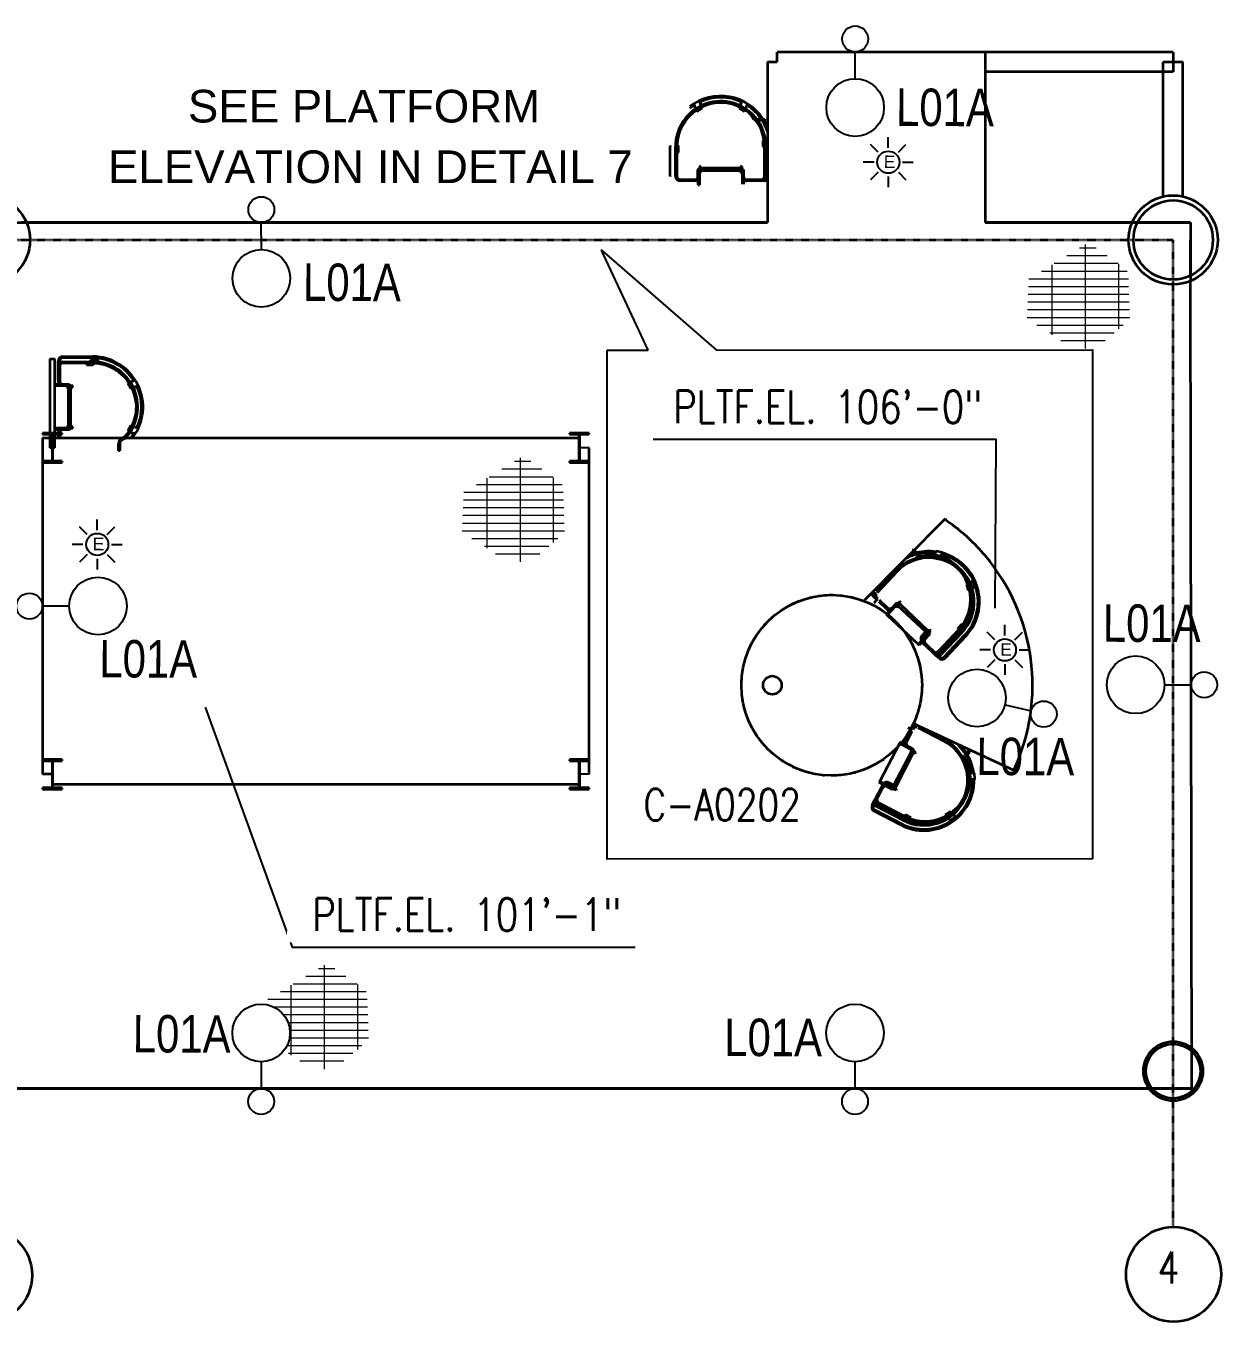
# Model space of a CAD drawing. Header units: inches. Extents: x 3135 to 9031, y -914 to 4011.
# Drawn here: x 4201 to 4684, y 273 to 798 of the extents above; entities that cross this region are included whole.
import ezdxf
from ezdxf.enums import TextEntityAlignment as Align

# ---------------------------------------------------------------- set-up
doc = ezdxf.new("R2010")
doc.units = ezdxf.units.IN
doc.header["$MEASUREMENT"] = 0
doc.linetypes.add('DASHDOT2', pattern=[12.700025, 6.350013, -3.175006, 0, -3.175006])
for name, color, linetype in [('Default', 7, 'Continuous'), ('E-LIGHTING', 41, 'Continuous'), ('TF_P_Equipment', 7, 'Continuous'), ('TF_P_Ladder', 7, 'Continuous'), ('TF_P_Plaform', 7, 'Continuous'), ('TF_P_Steel', 7, 'Continuous'), ('TF_S_GRATING', 7, 'Continuous')]:
    doc.layers.add(name, color=color, linetype=linetype)
doc.styles.add('Arial', font='arial.ttf')
doc.styles.add('ROMANS', font='romans.shx')

# ---------------------------------------------------------------- blocks, each defined once
blk = doc.blocks.new('A$Cc5a80bb5')
at = {"layer": 'Default', "color": 8, "linetype": 'Continuous', "lineweight": 35}
for centre in [(80.25, 0), (239.88, -418.62), (719.6, -418.46), (719.6, -418.46), (1200.17, -418.16), (1200.17, -418.16)]:
    blk.add_circle(centre, 19.2, dxfattribs=at)
at = {"layer": 'TF_P_Steel', "color": 8, "linetype": 'DASHDOT2', "lineweight": 35, "ltscale": 0.015}
for points in [[(239.94, -399.42), (240, 0)], [(99.45, 0), (1200, -0.01)], [(719.86, -399.26), (720, 0)], [(1200.04, -398.96), (1200, 0)]]:
    blk.add_lwpolyline(points, dxfattribs=at)
at = {"layer": 'Default', "color": 8, "style": 'ROMANS', "width": 0.8}
for s, p in [('D', (72.93, 9.1)), ('6', (233.41, -409.55)), ('5', (713.14, -409.38)), ('4', (1193.71, -409.08))]:
    blk.add_text(s, height=12.8, dxfattribs=at).set_placement(p, align=Align.TOP_LEFT)
blk = doc.blocks.new('A$C60500d5a')
at = {"layer": 'TF_P_Ladder', "color": 8, "linetype": 'Continuous', "lineweight": 35}
for p, q in [((-8.52, -0.15), (-10.68, -1.4)), ((-10.12, -3.05), (-10.68, -1.4)), ((-9.93, -3.6), (-9.96, -3.51)), ((-7.77, -2.35), (-9.93, -3.6)), ((-9.93, -3.6), (-9.63, -4.12)), ((-9.93, -3.6), (-9.93, -3.6)), ((-9.93, -3.6), (-9.86, -3.72)), ((-9.63, -4.12), (-7.47, -2.87)), ((-7.77, -2.35), (-8.62, -2.84)), ((-8.42, -0.31), (-8.52, -0.15)), ((-7.95, -1.82), (-8.52, -0.15)), ((-7.84, -1.77), (-8.18, -0.78)), ((-7.77, -2.35), (-7.79, -2.29)), ((-7.47, -2.87), (-7.77, -2.35)), ((-7.77, -2.35), (-7.77, -2.35)), ((-7.66, -2.29), (-7.68, -2.24)), ((7.77, -2.35), (7.47, -2.87)), ((7.47, -2.87), (7.63, -2.4)), ((7.47, -2.87), (7.47, -2.87)), ((7.47, -2.87), (7.47, -2.87)), ((7.47, -2.87), (8.4, -3.4)), ((7.47, -2.87), (9.63, -4.12)), ((7.71, -2.44), (7.64, -2.58)), ((9.93, -3.6), (7.77, -2.35)), ((8, -1.31), (8.22, -0.67)), ((8.11, -1.35), (8.52, -0.15)), ((8.52, -0.15), (8.22, -0.67)), ((10.68, -1.4), (8.52, -0.15)), ((9.63, -4.12), (9.93, -3.6)), ((9.63, -4.11), (9.76, -3.89)), ((9.63, -4.11), (9.63, -4.11)), ((10.12, -3.05), (10.13, -3.02)), ((10.33, -2.44), (10.68, -1.4)), ((-17.79, -7.26), (-17.79, -7.86)), ((-14.84, -7.26), (-17.79, -7.26)), ((-17.79, -7.86), (-14.84, -7.86)), ((-17.1, -18.18), (-17.69, -17.39)), ((-17.66, -18.24), (-17.69, -18.2)), ((-17.66, -20.74), (-17.69, -20.7)), ((-17.66, -18.24), (-17.66, -20.74)), ((-17.06, -18.24), (-17.66, -18.24)), ((-17.66, -20.74), (-17.06, -20.74)), ((-17.1, -29.74), (-17.1, -18.3)), ((-17.06, -20.74), (-17.06, -18.24)), ((-16.5, -18.3), (-16.5, -30.01)), ((17.66, -15.86), (17.06, -15.86)), ((17.06, -15.86), (17.06, -18.36)), ((17.06, -17.92), (17.06, -18.36)), ((17.06, -18.36), (17.06, -18.36)), ((17.06, -18.36), (17.7, -18.48)), ((17.06, -18.36), (17.66, -18.36)), ((17.66, -18.36), (17.66, -15.86)), ((17.66, -18.36), (17.7, -18.37)), ((17.7, -18.3), (17.7, -30.3)), ((18.15, -15.95), (18.76, -16.07)), ((18.3, -30.3), (18.3, -18.3)), ((18.3, -18.48), (18.9, -18.59)), ((18.3, -18.59), (18.6, -18.65)), ((18.6, -18.65), (18.9, -18.65)), ((18.9, -30.3), (18.9, -18.3)), ((19.5, -18.3), (19.5, -30.3)), ((21, -30.3), (21, -18.3)), ((21.6, -18.3), (21.6, -30.3)), ((-8, -27.6), (-8, -33.85)), ((-8, -27.6), (-7.6, -27.6)), ((-7.4, -27.1), (-7.6, -27.1)), ((-7.6, -27.95), (-7.6, -27.1)), ((-7.6, -28.09), (-7.6, -27.95)), ((-7.4, -26.35), (-7.4, -28.85)), ((-6.8, -26.35), (-7.4, -26.35)), ((-7.4, -28.85), (-7.4, -33.85)), ((-7.4, -28.85), (-6.8, -28.85)), ((-6.8, -28.85), (-6.8, -26.35)), ((9.2, -27.1), (-6.8, -27.1)), ((8.6, -28.1), (-6.8, -28.1)), ((8.6, -27.6), (8.6, -30.3)), ((9.2, -27.6), (8.6, -27.6)), ((9.2, -26.35), (9.2, -28.85)), ((9.8, -26.35), (9.2, -26.35)), ((9.2, -28.85), (9.8, -28.85)), ((9.2, -30.3), (9.2, -28.85)), ((9.8, -28.85), (9.8, -26.35)), ((10, -27.1), (9.8, -27.1)), ((9.8, -28.85), (9.8, -31.4)), ((10, -27.95), (10, -27.1)), ((10, -27.6), (10.4, -27.6)), ((10, -28.09), (10, -27.95)), ((10.4, -27.6), (10.4, -31.6)), ((-17.3, -31.6), (-16.59, -31.6)), ((-15.2, -32.2), (-17.3, -32.2)), ((-15.2, -31.6), (-14.84, -31.6)), ((-14.1, -32.2), (-15.2, -32.2)), ((-14.01, -31.6), (-9.3, -31.6)), ((-9.3, -32.2), (-13.34, -32.2)), ((-8, -33.85), (-7.4, -33.85)), ((9.8, -32.07), (9.8, -33.85)), ((9.8, -33.85), (10.4, -33.85)), ((10.4, -32.2), (10.4, -33.85)), ((16.4, -31.6), (10.5, -31.6)), ((10.5, -32.2), (16.4, -32.2)), ((17.6, -32.2), (16.4, -32.2)), ((19.7, -32.2), (17.6, -32.2)), ((18.99, -31.6), (19.7, -31.6))]:
    blk.add_line(p, q, dxfattribs=at)
for centre, radius, start, end in [((0, -18.3), 18.3, 0, 135), ((1.2, -18.3), 20.4, 0, 118.2114), ((1.2, -18.3), 19.8, 0, 118.1955), ((1.2, -18.3), 18.3, 0, 91.8789), ((1.2, -18.3), 17.7, 92.2002, 180), ((1.2, -18.3), 20.4, 125.3218, 147.2361), ((1.2, -18.3), 19.8, 125.8365, 146.1115), ((1.2, -18.3), 18.3, 127.1862, 138.2774), ((-0.19, -18.49), 17.89, 0.6024, 132.7887), ((1.2, -18.3), 18.3, 116.8847, 119.3401), ((1.2, -18.3), 17.7, 0, 61.6682), ((1.2, -18.3), 20.4, 149.2184, 157.7993), ((1.2, -18.3), 19.8, 148.1784, 162.5392), ((1.2, -18.3), 18.3, 143.934, 180), ((-14.84, -5.36), 2.5, 270, 0), ((-14.84, -5.36), 1.9, 270, 0), ((-15.2, -30.3), 1.9, 180.0094, 270), ((-15.2, -30.3), 1.3, 193.2712, 270), ((-9.3, -30.3), 1.3, 270, 0), ((10.5, -30.3), 1.9, 180, 270), ((10.5, -30.3), 1.3, 180, 270), ((11.7, -30.3), 1.3, 180, 270), ((16.4, -30.3), 1.3, 270, 0), ((16.4, -30.3), 1.9, 270, 0), ((17.6, -30.3), 1.9, 270, 0), ((17.6, -30.3), 1.3, 278.8499, 0), ((19.7, -30.3), 1.3, 270, 0), ((19.7, -30.3), 1.9, 270, 0), ((-17.3, -30.3), 1.3, 252.6503, 270), ((-17.3, -30.3), 1.9, 258.2271, 270), ((-9.3, -30.3), 1.9, 270, 313.1736)]:
    blk.add_arc(centre, radius, start, end, dxfattribs=at)
at = {"layer": 'TF_P_Steel', "color": 8, "linetype": 'Continuous', "lineweight": 35}
for p, q in [((-14.67, -7.25), (-14.67, -6.46)), ((-14.67, -9.18), (-14.67, -7.85)), ((-14.67, -33.85), (-14.67, -32.2)), ((-7.4, -33.85), (9.8, -33.85))]:
    blk.add_line(p, q, dxfattribs=at)
blk = doc.blocks.new('TF_P_ELP_GRATING', base_point=(2.1455, 13.2304))
at = {"layer": 'TF_S_GRATING', "color": 8, "linetype": 'Continuous', "lineweight": 18}
for p, q in [((2.19, 13.5229), (2.19, 12.8661)), ((2.3132, 13.4742), (2.0338, 13.4742)), ((2.4264, 13.3767), (1.8824, 13.3767)), ((2.3698, 13.4254), (1.9637, 13.4254)), ((1.98, 13.4353), (1.98, 12.994)), ((2.4, 13.3994), (2.4, 12.9898)), ((2.4686, 13.3279), (1.8216, 13.3279)), ((2.4669, 13.2792), (1.8237, 13.2792)), ((2.4652, 13.2304), (1.8258, 13.2304)), ((2.4635, 13.1817), (1.8278, 13.1817)), ((2.4618, 13.1329), (1.8299, 13.1329)), ((2.46, 13.0842), (1.832, 13.0842)), ((2.4533, 13.0354), (1.912, 13.0354)), ((2.3956, 12.9867), (1.9921, 12.9867)), ((2.3259, 12.9379), (2.0721, 12.9379)), ((2.2561, 12.8892), (2.1521, 12.8892))]:
    blk.add_line(p, q, dxfattribs=at)
blk = doc.blocks.new('*U57')
at = {"color": 4, "linetype": 'ByBlock', "lineweight": -2}
blk.add_circle((0, 0), 112, dxfattribs=at)
at = {"color": 8}
blk.add_wipeout([(842, 0), (841, 16), (840, 31), (837, 47), (834, 62), (829, 77), (824, 92), (818, 106), (811, 120), (803, 134), (794, 146), (784, 159), (774, 171), (763, 182), (751, 192), (739, 202), (726, 210), (713, 218), (699, 225), (684, 232), (670, 237), (654, 241), (639, 245), (624, 247), (608, 249), (593, 249), (577, 249), (561, 247), (546, 245), (531, 241), (515, 237), (501, 232), (486, 225), (472, 218), (459, 210), (446, 202), (434, 192), (422, 182), (411, 171), (401, 159), (391, 146), (382, 134), (374, 120), (367, 106), (361, 92), (356, 77), (351, 62), (348, 47), (345, 31), (344, 16), (343, 0), (344, -16), (345, -31), (348, -47), (351, -62), (356, -77), (361, -92), (367, -106), (374, -120), (382, -134), (391, -146), (401, -159), (411, -171), (422, -182), (434, -192), (446, -202), (459, -210), (472, -218), (486, -225), (501, -232), (515, -237), (531, -241), (546, -245), (561, -247), (577, -249), (593, -249), (608, -249), (624, -247), (639, -245), (654, -241), (670, -237), (684, -232), (699, -225), (713, -218), (726, -210), (739, -202), (751, -192), (763, -182), (774, -171), (784, -159), (794, -146), (803, -134), (811, -120), (818, -106), (824, -92), (829, -77), (834, -62), (837, -47), (840, -31), (841, -16)], dxfattribs=at)
at = {"color": 4, "linetype": 'ByBlock', "lineweight": -2}
blk.add_line((343, 0), (112, 0), dxfattribs=at)
blk.add_circle((593, 0), 249, dxfattribs=at)
at = {"color": 4, "insert": (749, 1109), "char_height": 324, "attachment_point": 1, "rotation": 269.7413, "style": 'Arial'}
blk.add_mtext_dynamic_manual_height_columns('{\\W0.8;L01A}', width=4053.6, gutter_width=4.41, heights=[0], dxfattribs=at)
blk = doc.blocks.new('*U58')
at = {"color": 4, "linetype": 'ByBlock', "lineweight": -2}
blk.add_circle((0, 0), 112, dxfattribs=at)
at = {"color": 8}
blk.add_wipeout([(842, 0), (841, 16), (840, 31), (837, 47), (834, 62), (829, 77), (824, 92), (818, 106), (811, 120), (803, 134), (794, 146), (784, 159), (774, 171), (763, 182), (751, 192), (739, 202), (726, 210), (713, 218), (699, 225), (684, 232), (670, 237), (654, 241), (639, 245), (624, 247), (608, 249), (593, 249), (577, 249), (561, 247), (546, 245), (531, 241), (515, 237), (501, 232), (486, 225), (472, 218), (459, 210), (446, 202), (434, 192), (422, 182), (411, 171), (401, 159), (391, 146), (382, 134), (374, 120), (367, 106), (361, 92), (356, 77), (351, 62), (348, 47), (345, 31), (344, 16), (343, 0), (344, -16), (345, -31), (348, -47), (351, -62), (356, -77), (361, -92), (367, -106), (374, -120), (382, -134), (391, -146), (401, -159), (411, -171), (422, -182), (434, -192), (446, -202), (459, -210), (472, -218), (486, -225), (501, -232), (515, -237), (531, -241), (546, -245), (561, -247), (577, -249), (593, -249), (608, -249), (624, -247), (639, -245), (654, -241), (670, -237), (684, -232), (699, -225), (713, -218), (726, -210), (739, -202), (751, -192), (763, -182), (774, -171), (784, -159), (794, -146), (803, -134), (811, -120), (818, -106), (824, -92), (829, -77), (834, -62), (837, -47), (840, -31), (841, -16)], dxfattribs=at)
at = {"color": 4, "linetype": 'ByBlock', "lineweight": -2}
blk.add_line((343, 0), (112, 0), dxfattribs=at)
blk.add_circle((593, 0), 249, dxfattribs=at)
at = {"color": 4, "insert": (718, 1129), "char_height": 324, "attachment_point": 1, "rotation": 269.7413, "style": 'Arial'}
blk.add_mtext_dynamic_manual_height_columns('{\\W0.8;L01A}', width=4053.6, gutter_width=4.41, heights=[0], dxfattribs=at)
blk = doc.blocks.new('*U61')
at = {"color": 4, "linetype": 'ByBlock', "lineweight": -2}
blk.add_circle((0, 0), 112, dxfattribs=at)
at = {"color": 4, "insert": (465, 361), "char_height": 324, "attachment_point": 1, "rotation": 89.7413, "style": 'Arial'}
blk.add_mtext_dynamic_manual_height_columns('{\\W0.8;L01A}', width=4053.6, gutter_width=4.41, heights=[0], dxfattribs=at)
at = {"color": 8}
blk.add_wipeout([(842, 0), (841, 16), (840, 31), (837, 47), (834, 62), (829, 77), (824, 92), (818, 106), (811, 120), (803, 134), (794, 146), (784, 159), (774, 171), (763, 182), (751, 192), (739, 202), (726, 210), (713, 218), (699, 225), (684, 232), (670, 237), (654, 241), (639, 245), (624, 247), (608, 249), (593, 249), (577, 249), (561, 247), (546, 245), (531, 241), (515, 237), (501, 232), (486, 225), (472, 218), (459, 210), (446, 202), (434, 192), (422, 182), (411, 171), (401, 159), (391, 146), (382, 134), (374, 120), (367, 106), (361, 92), (356, 77), (351, 62), (348, 47), (345, 31), (344, 16), (343, 0), (344, -16), (345, -31), (348, -47), (351, -62), (356, -77), (361, -92), (367, -106), (374, -120), (382, -134), (391, -146), (401, -159), (411, -171), (422, -182), (434, -192), (446, -202), (459, -210), (472, -218), (486, -225), (501, -232), (515, -237), (531, -241), (546, -245), (561, -247), (577, -249), (593, -249), (608, -249), (624, -247), (639, -245), (654, -241), (670, -237), (684, -232), (699, -225), (713, -218), (726, -210), (739, -202), (751, -192), (763, -182), (774, -171), (784, -159), (794, -146), (803, -134), (811, -120), (818, -106), (824, -92), (829, -77), (834, -62), (837, -47), (840, -31), (841, -16)], dxfattribs=at)
at = {"color": 4, "linetype": 'ByBlock', "lineweight": -2}
blk.add_line((343, 0), (112, 0), dxfattribs=at)
blk.add_circle((593, 0), 249, dxfattribs=at)
blk = doc.blocks.new('*U31')
at = {"color": 3}
for points in [[(-6.86, -23.35), (-9.93, -20.28)], [(-2.79, -21.66), (-2.79, -17.32)], [(1.29, -23.35), (4.36, -20.28)], [(-8.55, -27.42), (-12.89, -27.42)], [(2.98, -27.42), (7.32, -27.42)], [(-6.86, -31.5), (-9.93, -34.57)], [(-2.79, -33.19), (-2.79, -37.52)], [(1.29, -31.5), (4.36, -34.57)]]:
    blk.add_lwpolyline(points, dxfattribs=at)
at = {"color": 4, "linetype": 'ByBlock', "lineweight": -2}
blk.add_circle((-27.71, -0.02), 5.26, dxfattribs=at)
at = {"color": 3}
blk.add_circle((-2.79, -27.42), 4.47, dxfattribs=at)
at = {"color": 4, "insert": (-0.08, -25.6), "char_height": 5.03, "attachment_point": 1, "rotation": 269.7752, "style": 'Arial'}
blk.add_mtext_dynamic_manual_height_columns('E', width=62.9163, gutter_width=0.0684, heights=[0], dxfattribs=at)
at = {"color": 8}
blk.add_wipeout([(-27.69, -39.38), (-26.95, -39.36), (-26.23, -39.29), (-25.5, -39.17), (-24.79, -39.01), (-24.09, -38.81), (-23.4, -38.56), (-22.73, -38.27), (-22.07, -37.94), (-21.44, -37.56), (-20.84, -37.15), (-20.26, -36.7), (-19.71, -36.22), (-19.19, -35.7), (-18.71, -35.15), (-18.26, -34.57), (-17.85, -33.96), (-17.48, -33.33), (-17.15, -32.68), (-16.86, -32.01), (-16.61, -31.32), (-16.4, -30.62), (-16.25, -29.9), (-16.13, -29.18), (-16.06, -28.45), (-16.04, -27.72), (-16.06, -26.99), (-16.13, -26.26), (-16.25, -25.54), (-16.41, -24.82), (-16.61, -24.12), (-16.86, -23.43), (-17.15, -22.76), (-17.48, -22.11), (-17.86, -21.48), (-18.27, -20.87), (-18.72, -20.29), (-19.2, -19.74), (-19.72, -19.23), (-20.27, -18.74), (-20.85, -18.29), (-21.46, -17.88), (-22.09, -17.51), (-22.74, -17.18), (-23.41, -16.89), (-24.1, -16.64), (-24.8, -16.44), (-25.52, -16.28), (-26.24, -16.16), (-26.97, -16.1), (-27.7, -16.07), (-28.43, -16.1), (-29.16, -16.17), (-29.88, -16.28), (-30.6, -16.44), (-31.3, -16.65), (-31.99, -16.89), (-32.66, -17.18), (-33.31, -17.52), (-33.94, -17.89), (-34.55, -18.3), (-35.13, -18.75), (-35.68, -19.24), (-36.19, -19.75), (-36.68, -20.3), (-37.13, -20.88), (-37.54, -21.49), (-37.91, -22.12), (-38.24, -22.77), (-38.53, -23.44), (-38.78, -24.13), (-38.98, -24.83), (-39.14, -25.55), (-39.26, -26.27), (-39.32, -27), (-39.35, -27.73), (-39.32, -28.47), (-39.25, -29.19), (-39.14, -29.92), (-38.98, -30.63), (-38.77, -31.33), (-38.53, -32.02), (-38.24, -32.69), (-37.9, -33.35), (-37.53, -33.98), (-37.12, -34.58), (-36.67, -35.16), (-36.18, -35.71), (-35.67, -36.23), (-35.12, -36.71), (-34.54, -37.16), (-33.93, -37.57), (-33.3, -37.94), (-32.65, -38.27), (-31.98, -38.56), (-31.29, -38.81), (-30.59, -39.02), (-29.87, -39.17), (-29.15, -39.29), (-28.42, -39.36)], dxfattribs=at)
at = {"color": 4, "linetype": 'ByBlock', "lineweight": -2}
blk.add_line((-27.7, -16.07), (-27.71, -5.28), dxfattribs=at)
blk.add_circle((-27.69, -27.73), 11.65, dxfattribs=at)
at = {"color": 4, "insert": (-41.39, -28.31), "char_height": 15.1528, "attachment_point": 1, "rotation": 269.7752, "style": 'Arial'}
blk.add_mtext_dynamic_manual_height_columns('{\\W0.8;L01A}', width=189.5784, gutter_width=0.206, heights=[0], dxfattribs=at)
blk = doc.blocks.new('*U59')
at = {"color": 4, "linetype": 'ByBlock', "lineweight": -2}
blk.add_circle((0, 0), 112, dxfattribs=at)
at = {"color": 4, "insert": (875, -696), "char_height": 324, "attachment_point": 1, "rotation": 179.7413, "style": 'Arial'}
blk.add_mtext_dynamic_manual_height_columns('{\\W0.8;L01A}', width=4053.6, gutter_width=4.41, heights=[0], dxfattribs=at)
at = {"color": 8}
blk.add_wipeout([(842, 0), (841, 16), (840, 31), (837, 47), (834, 62), (829, 77), (824, 92), (818, 106), (811, 120), (803, 134), (794, 146), (784, 159), (774, 171), (763, 182), (751, 192), (739, 202), (726, 210), (713, 218), (699, 225), (684, 232), (670, 237), (654, 241), (639, 245), (624, 247), (608, 249), (593, 249), (577, 249), (561, 247), (546, 245), (531, 241), (515, 237), (501, 232), (486, 225), (472, 218), (459, 210), (446, 202), (434, 192), (422, 182), (411, 171), (401, 159), (391, 146), (382, 134), (374, 120), (367, 106), (361, 92), (356, 77), (351, 62), (348, 47), (345, 31), (344, 16), (343, 0), (344, -16), (345, -31), (348, -47), (351, -62), (356, -77), (361, -92), (367, -106), (374, -120), (382, -134), (391, -146), (401, -159), (411, -171), (422, -182), (434, -192), (446, -202), (459, -210), (472, -218), (486, -225), (501, -232), (515, -237), (531, -241), (546, -245), (561, -247), (577, -249), (593, -249), (608, -249), (624, -247), (639, -245), (654, -241), (670, -237), (684, -232), (699, -225), (713, -218), (726, -210), (739, -202), (751, -192), (763, -182), (774, -171), (784, -159), (794, -146), (803, -134), (811, -120), (818, -106), (824, -92), (829, -77), (834, -62), (837, -47), (840, -31), (841, -16)], dxfattribs=at)
at = {"color": 4, "linetype": 'ByBlock', "lineweight": -2}
blk.add_line((343, 0), (112, 0), dxfattribs=at)
blk.add_circle((593, 0), 249, dxfattribs=at)
blk = doc.blocks.new('*U36')
at = {"color": 3}
for points in [[(-59.05, 7.26), (-59.86, 11.52)], [(-62.74, 4.84), (-66.32, 7.29)], [(-54.73, 6.36), (-52.29, 9.95)], [(-63.64, 0.53), (-67.9, -0.28)], [(-52.31, 2.67), (-48.05, 3.48)], [(-53.21, -1.64), (-49.63, -4.09)]]:
    blk.add_lwpolyline(points, dxfattribs=at)
blk.add_circle((-57.97, 1.6), 4.47, dxfattribs=at)
at = {"color": 4, "linetype": 'ByBlock', "lineweight": -2}
blk.add_circle((-27.71, -0.02), 5.26, dxfattribs=at)
at = {"color": 4, "insert": (-61.24, 1.61), "char_height": 5.03, "attachment_point": 1, "rotation": 55.5215, "style": 'Arial'}
blk.add_mtext_dynamic_manual_height_columns('E', width=62.9163, gutter_width=0.0684, heights=[0], dxfattribs=at)
at = {"color": 8}
blk.add_wipeout([(-56.85, -26.48), (-56.34, -27), (-55.8, -27.5), (-55.23, -27.96), (-54.63, -28.38), (-54.01, -28.76), (-53.36, -29.1), (-52.7, -29.41), (-52.01, -29.66), (-51.31, -29.88), (-50.6, -30.05), (-49.88, -30.18), (-49.15, -30.26), (-48.42, -30.3), (-47.69, -30.28), (-46.96, -30.23), (-46.23, -30.13), (-45.52, -29.98), (-44.81, -29.79), (-44.12, -29.55), (-43.44, -29.27), (-42.78, -28.95), (-42.15, -28.59), (-41.53, -28.19), (-40.95, -27.75), (-40.39, -27.27), (-39.86, -26.76), (-39.37, -26.22), (-38.91, -25.65), (-38.49, -25.05), (-38.11, -24.43), (-37.77, -23.78), (-37.46, -23.11), (-37.2, -22.43), (-36.99, -21.73), (-36.82, -21.02), (-36.69, -20.3), (-36.61, -19.57), (-36.57, -18.84), (-36.58, -18.11), (-36.64, -17.38), (-36.74, -16.65), (-36.89, -15.94), (-37.08, -15.23), (-37.32, -14.54), (-37.6, -13.86), (-37.92, -13.2), (-38.28, -12.57), (-38.68, -11.95), (-39.12, -11.37), (-39.6, -10.81), (-40.11, -10.28), (-40.65, -9.79), (-41.22, -9.33), (-41.82, -8.91), (-42.44, -8.53), (-43.09, -8.18), (-43.75, -7.88), (-44.44, -7.62), (-45.14, -7.41), (-45.85, -7.23), (-46.57, -7.11), (-47.3, -7.03), (-48.03, -6.99), (-48.76, -7), (-49.49, -7.06), (-50.22, -7.16), (-50.93, -7.31), (-51.64, -7.5), (-52.33, -7.74), (-53.01, -8.02), (-53.67, -8.34), (-54.3, -8.7), (-54.92, -9.1), (-55.5, -9.54), (-56.06, -10.02), (-56.59, -10.52), (-57.08, -11.07), (-57.54, -11.64), (-57.96, -12.24), (-58.34, -12.86), (-58.68, -13.51), (-58.99, -14.17), (-59.25, -14.86), (-59.46, -15.56), (-59.63, -16.27), (-59.76, -16.99), (-59.84, -17.72), (-59.88, -18.45), (-59.87, -19.18), (-59.81, -19.91), (-59.71, -20.63), (-59.56, -21.35), (-59.37, -22.06), (-59.13, -22.75), (-58.85, -23.43), (-58.53, -24.09), (-58.17, -24.72), (-57.77, -25.33), (-57.33, -25.92)], dxfattribs=at)
at = {"color": 4, "linetype": 'ByBlock', "lineweight": -2}
blk.add_line((-39.6, -10.81), (-31.61, -3.55), dxfattribs=at)
at = {"color": 3}
for points in [[(-61.22, -3.16), (-63.66, -6.75)], [(-56.9, -4.06), (-56.09, -8.32)]]:
    blk.add_lwpolyline(points, dxfattribs=at)
at = {"color": 4, "linetype": 'ByBlock', "lineweight": -2}
blk.add_circle((-48.23, -18.64), 11.65, dxfattribs=at)
at = {"color": 4, "insert": (-35.13, -27.82), "char_height": 15.1528, "attachment_point": 1, "rotation": 55.5215, "style": 'Arial'}
blk.add_mtext_dynamic_manual_height_columns('{\\W0.8;L01A}', width=189.5784, gutter_width=0.206, heights=[0], dxfattribs=at)
blk = doc.blocks.new('*U52')
at = {"color": 3}
for points in [[(22.05, 19.23), (22.04, 23.57)], [(17.98, 17.53), (14.9, 20.6)], [(26.13, 17.55), (29.19, 20.62)], [(27.82, 13.47), (32.16, 13.48)], [(17.99, 9.38), (14.92, 6.31)], [(22.07, 7.7), (22.07, 3.36)], [(26.14, 9.4), (29.21, 6.33)]]:
    blk.add_lwpolyline(points, dxfattribs=at)
blk.add_circle((22.06, 13.47), 4.47, dxfattribs=at)
at = {"color": 4, "linetype": 'ByBlock', "lineweight": -2}
blk.add_circle((-27.71, -0.02), 5.26, dxfattribs=at)
at = {"color": 4, "attachment_point": 1, "rotation": 89.8623, "style": 'Arial'}
for s, width, gutter_width, insert, char_height in [('{\\W0.8;L01A}', 189.5784, 0.206, (-7.75, 16.59), 15.1528), ('E', 62.9163, 0.0684, (19.36, 11.63), 5.03)]:
    blk.add_mtext_dynamic_manual_height_columns(s, width=width, gutter_width=gutter_width, heights=[0], dxfattribs=dict(at, insert=insert, char_height=char_height))
at = {"color": 8}
blk.add_wipeout([(11.65, 0.07), (11.63, 0.8), (11.56, 1.53), (11.44, 2.25), (11.28, 2.96), (11.08, 3.67), (10.83, 4.35), (10.53, 5.03), (10.2, 5.68), (9.83, 6.31), (9.41, 6.91), (8.96, 7.49), (8.48, 8.04), (7.96, 8.55), (7.41, 9.04), (6.83, 9.48), (6.22, 9.89), (5.59, 10.27), (4.94, 10.6), (4.27, 10.89), (3.58, 11.13), (2.87, 11.34), (2.16, 11.49), (1.44, 11.61), (0.71, 11.67), (-0.02, 11.7), (-0.76, 11.67), (-1.49, 11.6), (-2.21, 11.48), (-2.92, 11.32), (-3.62, 11.12), (-4.31, 10.87), (-4.98, 10.58), (-5.64, 10.24), (-6.27, 9.87), (-6.87, 9.46), (-7.45, 9.01), (-8, 8.52), (-8.51, 8), (-9, 7.45), (-9.44, 6.87), (-9.85, 6.27), (-10.22, 5.63), (-10.56, 4.98), (-10.84, 4.31), (-11.09, 3.62), (-11.29, 2.92), (-11.45, 2.2), (-11.56, 1.48), (-11.63, 0.75), (-11.65, 0.02), (-11.63, -0.71), (-11.56, -1.44), (-11.44, -2.17), (-11.28, -2.88), (-11.08, -3.58), (-10.83, -4.27), (-10.53, -4.94), (-10.2, -5.59), (-9.83, -6.22), (-9.41, -6.83), (-8.96, -7.41), (-8.48, -7.95), (-7.96, -8.47), (-7.41, -8.95), (-6.83, -9.4), (-6.22, -9.81), (-5.59, -10.18), (-4.94, -10.51), (-4.27, -10.8), (-3.58, -11.05), (-2.87, -11.25), (-2.16, -11.41), (-1.44, -11.52), (-0.71, -11.59), (0.02, -11.61), (0.76, -11.59), (1.48, -11.52), (2.21, -11.4), (2.92, -11.24), (3.62, -11.03), (4.31, -10.78), (4.98, -10.49), (5.64, -10.16), (6.27, -9.78), (6.87, -9.37), (7.45, -8.92), (8, -8.44), (8.51, -7.92), (8.99, -7.37), (9.44, -6.79), (9.85, -6.18), (10.22, -5.55), (10.55, -4.9), (10.84, -4.23), (11.09, -3.54), (11.29, -2.83), (11.45, -2.12), (11.56, -1.39), (11.63, -0.67)], dxfattribs=at)
at = {"color": 4, "linetype": 'ByBlock', "lineweight": -2}
blk.add_line((-11.65, 0.02), (-22.45, -0.01), dxfattribs=at)
at = {"color": 3}
blk.add_lwpolyline([(16.29, 13.46), (11.96, 13.45)], dxfattribs=at)
at = {"color": 4, "linetype": 'ByBlock', "lineweight": -2}
blk.add_circle((0, 0.04), 11.65, dxfattribs=at)

msp = doc.modelspace()

# ---------------------------------------------------------------- linework, layer by layer
at = {"color": 0}
for points in [[(4452.19, 666.53), (4433.39, 706.99), (4479.91, 666.53)], [(4435.62, 666.54), (4452.18, 666.55)], [(4435.62, 574.14), (4435.62, 666.51)]]:
    msp.add_lwpolyline(points, dxfattribs=at)
at = {"color": 8}
for points in [[(4424.43, 631.11), (4424.43, 627.11)], [(4592.56, 562.27), (4592.94, 630.44), (4454.29, 630.44)], [(4428.43, 627.11), (4424.43, 627.11)], [(4273.15, 522.2), (4308.38, 425.2), (4447.03, 425.2)], [(4428.43, 495.11), (4424.43, 495.11)]]:
    msp.add_lwpolyline(points, dxfattribs=at)
at = {"layer": 'TF_P_Equipment', "color": 8, "linetype": 'Continuous', "lineweight": 35}
for p, q in [((4572.28, 598.37), (4539.63, 565.46)), ((4572.28, 598.37), (4539.63, 565.46)), ((4559.79, 515.55), (4600, 496.8)), ((4559.79, 515.55), (4600, 496.8))]:
    msp.add_line(p, q, dxfattribs=at)
msp.add_circle((4502.43, 531.11), 3.74, dxfattribs=at)
for centre, radius, start, end in [((4582.05, 607.91), 13.66, 224.2992, 235.5344), ((4582.05, 607.91), 13.66, 224.2992, 235.5344), ((4526.43, 531.11), 81.18, 40.2078, 53.8413), ((4526.43, 531.11), 81.18, 40.2078, 53.8413), ((4526.43, 531.11), 81.18, 335, 40.2078), ((4526.43, 531.11), 81.18, 335, 40.2078)]:
    msp.add_arc(centre, radius, start, end, dxfattribs=at)
at = {"layer": 'TF_P_Ladder', "color": 8, "linetype": 'Continuous', "lineweight": 35}
for p, q in [((4471.45, 764.15), (4470.93, 765.68)), ((4473.62, 765.38), (4473.09, 766.94)), ((4473.36, 766.53), (4473.18, 766.83)), ((4473.73, 765.43), (4473.36, 766.53)), ((4489.42, 765.43), (4489.79, 766.53)), ((4489.52, 765.38), (4490.05, 766.93)), ((4489.96, 766.83), (4489.79, 766.53)), ((4491.69, 764.15), (4492.22, 765.69)), ((4473.81, 764.85), (4471.64, 763.6)), ((4471.64, 763.6), (4471.94, 763.08)), ((4471.7, 763.5), (4471.78, 763.37)), ((4471.94, 763.08), (4474.11, 764.33)), ((4471.94, 763.08), (4472.8, 763.58)), ((4471.94, 763.08), (4471.94, 763.08)), ((4474.11, 764.33), (4473.81, 764.85)), ((4474.11, 764.34), (4473.95, 764.8)), ((4474.11, 764.34), (4473.97, 764.57)), ((4474.1, 764.34), (4474.11, 764.34)), ((4489.04, 764.33), (4489.22, 764.86)), ((4489.34, 764.85), (4489.04, 764.33)), ((4489.04, 764.33), (4489.04, 764.33)), ((4489.04, 764.33), (4489.04, 764.33)), ((4489.04, 764.33), (4491.21, 763.08)), ((4489.04, 764.33), (4489.97, 763.8)), ((4489.32, 764.81), (4489.21, 764.62)), ((4491.51, 763.6), (4489.34, 764.85)), ((4491.21, 763.08), (4491.51, 763.6)), ((4491.21, 763.09), (4491.34, 763.31)), ((4491.21, 763.09), (4491.21, 763.09)), ((4496.41, 759.94), (4499.36, 759.94)), ((4499.36, 759.34), (4496.41, 759.34)), ((4499.36, 759.94), (4499.36, 759.34)), ((4498.63, 751.34), (4498.63, 748.84)), ((4499.23, 751.34), (4498.63, 751.34)), ((4499.23, 748.84), (4499.23, 751.34)), ((4499.72, 751.25), (4500.45, 751.11)), ((4461.17, 736.9), (4461.17, 748.9)), ((4463.27, 736.9), (4463.27, 748.9)), ((4463.91, 748.96), (4463.87, 749.01)), ((4463.87, 748.9), (4463.87, 736.9)), ((4463.91, 746.46), (4463.87, 746.52)), ((4464.51, 748.96), (4463.91, 748.96)), ((4463.91, 748.96), (4463.91, 746.46)), ((4463.91, 746.46), (4464.51, 746.46)), ((4464.51, 748.96), (4464.33, 749.21)), ((4464.51, 746.46), (4464.51, 748.96)), ((4498.63, 749.28), (4498.63, 748.84)), ((4498.63, 748.84), (4499.27, 748.72)), ((4498.63, 748.84), (4499.23, 748.84)), ((4498.63, 748.84), (4498.63, 748.84)), ((4499.23, 748.84), (4499.27, 748.83)), ((4499.27, 736.9), (4499.27, 748.9)), ((4499.87, 748.9), (4499.87, 736.9)), ((4499.87, 748.72), (4500.45, 748.61)), ((4499.87, 748.61), (4500.17, 748.55)), ((4500.17, 748.55), (4500.45, 748.55)), ((4472.37, 739.6), (4472.97, 739.6)), ((4472.37, 736.9), (4472.37, 739.6)), ((4472.97, 740.1), (4472.77, 740.1)), ((4472.77, 739.6), (4472.77, 740.1)), ((4472.97, 740.85), (4472.97, 738.35)), ((4473.57, 740.85), (4472.97, 740.85)), ((4473.57, 738.35), (4473.57, 740.85)), ((4489.57, 740.1), (4473.57, 740.1)), ((4489.57, 740.85), (4489.57, 738.35)), ((4490.17, 740.85), (4489.57, 740.85)), ((4490.17, 738.35), (4490.17, 740.85)), ((4490.37, 740.1), (4490.17, 740.1)), ((4490.37, 739.25), (4490.37, 740.1)), ((4490.37, 739.6), (4490.77, 739.6)), ((4490.77, 739.6), (4490.77, 733.66)), ((4465.17, 735.6), (4471.07, 735.6)), ((4471.07, 735), (4465.17, 735)), ((4472.37, 735.51), (4472.37, 733.35)), ((4472.97, 738.35), (4473.57, 738.35)), ((4472.97, 738.35), (4472.97, 736.9)), ((4472.97, 736.9), (4472.97, 733.35)), ((4489.57, 739.1), (4473.57, 739.1)), ((4489.57, 738.35), (4490.17, 738.35)), ((4490.17, 738.35), (4490.17, 733.66)), ((4490.37, 739.11), (4490.37, 739.25)), ((4492.07, 735.6), (4497.97, 735.6)), ((4497.97, 735), (4492.07, 735)), ((4500.07, 735), (4497.97, 735)), ((4499.36, 735.6), (4500.07, 735.6)), ((4472.37, 733.35), (4472.97, 733.35)), ((4213.78, 660), (4213.78, 662.1)), ((4214.38, 662.1), (4214.38, 661.39)), ((4215.68, 664), (4227.68, 664)), ((4227.68, 663.4), (4215.68, 663.4)), ((4215.68, 661.9), (4227.68, 661.9)), ((4227.68, 661.3), (4215.68, 661.3)), ((4225.24, 661.26), (4225.3, 661.3)), ((4225.24, 661.26), (4225.24, 660.66)), ((4227.74, 661.26), (4225.24, 661.26)), ((4226.11, 661.9), (4227.33, 662.8)), ((4229.82, 662.8), (4227.33, 662.8)), ((4227.74, 661.26), (4227.79, 661.3)), ((4227.74, 660.66), (4228.56, 661.27)), ((4227.74, 660.66), (4227.74, 661.26)), ((4228.58, 661.88), (4229.82, 662.8)), ((4229.32, 661.83), (4229.83, 662.2)), ((4229.83, 662.2), (4229.82, 662.8)), ((4213.78, 654.1), (4213.78, 660)), ((4214.38, 660), (4214.38, 654.1)), ((4225.24, 660.66), (4227.74, 660.66)), ((4214.29, 652.8), (4212.44, 652.8)), ((4215.68, 652.2), (4212.44, 652.2)), ((4215.68, 652.8), (4218.38, 652.8)), ((4217.13, 652.2), (4215.68, 652.2)), ((4219.63, 652.2), (4217.13, 652.2)), ((4217.13, 652.2), (4217.13, 651.6)), ((4217.13, 651.6), (4219.63, 651.6)), ((4217.88, 635.6), (4217.88, 651.6)), ((4218.38, 652.8), (4218.38, 652.2)), ((4218.38, 652.4), (4218.88, 652.4)), ((4218.88, 652.2), (4218.88, 652.4)), ((4218.88, 635.6), (4218.88, 651.6)), ((4219.63, 651.6), (4219.63, 652.2)), ((4242.38, 653.53), (4241.86, 653.23)), ((4241.86, 653.23), (4241.86, 653.23)), ((4241.86, 653.23), (4243.11, 651.07)), ((4241.86, 653.23), (4242.35, 652.38)), ((4242.28, 653.47), (4242.15, 653.4)), ((4243.63, 651.37), (4242.38, 653.53)), ((4242.92, 653.72), (4244.46, 654.24)), ((4243.11, 651.07), (4243.63, 651.37)), ((4243.11, 651.07), (4243.58, 651.23)), ((4243.11, 651.07), (4243.34, 651.2)), ((4243.11, 651.07), (4243.11, 651.07)), ((4244.16, 651.55), (4245.71, 652.08)), ((4244.21, 651.44), (4245.31, 651.82)), ((4245.31, 651.82), (4245.61, 651.99)), ((4217.13, 635), (4212.44, 635)), ((4217.13, 635.6), (4217.13, 635)), ((4219.63, 635.6), (4217.13, 635.6)), ((4217.13, 635), (4219.63, 635)), ((4217.89, 634.8), (4218.02, 634.8)), ((4218.02, 634.8), (4218.88, 634.8)), ((4218.38, 634.8), (4218.38, 634.4)), ((4218.88, 634.8), (4218.88, 635)), ((4219.63, 635), (4219.63, 635.6)), ((4243.11, 636.13), (4241.86, 633.97)), ((4242.38, 633.67), (4243.63, 635.83)), ((4243.11, 636.13), (4242.57, 635.2)), ((4243.11, 636.13), (4243.11, 636.13)), ((4243.11, 636.13), (4243.64, 635.95)), ((4243.63, 635.83), (4243.11, 636.13)), ((4243.11, 636.13), (4243.11, 636.13)), ((4243.59, 635.85), (4243.4, 635.96)), ((4244.16, 635.65), (4245.71, 635.12)), ((4244.21, 635.76), (4245.31, 635.38)), ((4245.61, 635.21), (4245.31, 635.38)), ((4218.38, 634.4), (4212.44, 634.4)), ((4213.78, 633.06), (4213.78, 633.1)), ((4213.78, 631.11), (4213.78, 632.54)), ((4214.38, 633.1), (4214.38, 633.06)), ((4214.38, 632.54), (4214.38, 631.11)), ((4241.86, 633.97), (4242.09, 633.84)), ((4241.86, 633.97), (4242.38, 633.67)), ((4241.86, 633.97), (4241.86, 633.97)), ((4242.92, 633.48), (4244.47, 632.96)), ((4238.12, 625.81), (4238.12, 628.76)), ((4238.72, 625.81), (4238.12, 625.81)), ((4238.72, 628.76), (4238.72, 625.81))]:
    msp.add_line(p, q, dxfattribs=at)
for centre, radius, start, end in [((4481.57, 748.9), 18.3, 45, 180), ((4481.76, 748.71), 17.89, 47.2113, 179.3976), ((4481.57, 748.9), 20.4, 32.7639, 127.5574), ((4481.57, 748.9), 19.8, 122.4286, 128.9048), ((4481.57, 748.9), 19.8, 64.8574, 115.1442), ((4481.57, 748.9), 17.7, 64.0497, 90), ((4481.57, 748.9), 19.8, 33.8885, 57.5719), ((4481.57, 748.9), 17.7, 45.7355, 55.9503), ((4496.41, 761.84), 2.5, 180, 270), ((4496.41, 761.84), 1.9, 180, 270), ((4481.57, 748.9), 18.3, 37.1748, 45), ((4481.57, 748.9), 17.7, 0, 36.4393), ((4481.57, 748.9), 18.3, 0, 34.7847), ((4481.57, 748.9), 19.8, 17.6084, 31.8216), ((4481.57, 748.9), 20.4, 22.3147, 30.7816), ((4481.57, 748.9), 20.4, 178.7258, 180), ((4463.07, 736.9), 1.9, 180, 184.1762), ((4465.17, 736.9), 1.9, 180, 270), ((4465.17, 736.9), 1.3, 180, 270), ((4471.07, 736.9), 1.3, 270, 0), ((4471.07, 736.9), 1.9, 270, 0), ((4492.07, 736.9), 1.3, 180, 270), ((4492.07, 736.9), 1.9, 226.8264, 270), ((4497.97, 736.9), 1.9, 270, 0), ((4497.97, 736.9), 1.3, 270, 0), ((4500.07, 736.9), 1.3, 270, 286.6415), ((4500.07, 736.9), 1.9, 270, 281.3), ((4215.68, 662.1), 1.9, 90, 180), ((4215.68, 660), 1.9, 90, 180), ((4215.68, 662.1), 1.3, 90, 180), ((4215.68, 660), 1.3, 90, 180), ((4227.68, 643.6), 20.4, 322.2547, 90), ((4227.68, 643.6), 19.8, 32.4286, 90), ((4227.68, 643.6), 18.3, 315, 90), ((4227.49, 643.41), 17.89, 317.2113, 89.3976), ((4215.68, 654.1), 1.9, 180, 270), ((4215.68, 654.1), 1.3, 180, 270), ((4227.68, 643.6), 19.8, 334.8574, 25.1442), ((4227.68, 643.6), 17.7, 334.0497, 0), ((4215.68, 633.1), 1.9, 136.8264, 180), ((4215.68, 633.1), 1.3, 90, 180), ((4240.62, 628.76), 2.5, 90, 180), ((4240.62, 628.76), 1.9, 90, 180), ((4227.68, 643.6), 17.7, 315.7355, 325.9503), ((4227.68, 643.6), 19.8, 320.898, 327.5719)]:
    msp.add_arc(centre, radius, start, end, dxfattribs=at)
at = {"layer": 'TF_P_Plaform', "color": 8, "linetype": 'Continuous', "lineweight": 35}
for p, q in [((3937.43, 718.11), (4500.45, 718.11)), ((4500.45, 718.11), (4201.02, 718.11)), ((4647.83, 718.11), (4588.41, 718.11)), ((4588.41, 718.11), (4671.43, 718.11)), ((4671.43, 718.11), (4649.99, 718.11)), ((4671.43, 718.11), (4671.43, 696.67)), ((3937.43, 368.11), (4672.02, 368.11)), ((4672.02, 368.11), (3955.13, 368.11))]:
    msp.add_line(p, q, dxfattribs=at)
at = {"layer": 'TF_P_Plaform', "color": 8, "linetype": 'DASHDOT2', "lineweight": 35}
for p, q in [((4201.02, 718.11), (4198.86, 718.11)), ((4649.99, 718.11), (4647.83, 718.11)), ((4671.43, 696.67), (4671.43, 694.51))]:
    msp.add_line(p, q, dxfattribs=at)
msp.add_circle((4526.43, 531.11), 36.5, dxfattribs=at)
at = {"layer": 'TF_P_Plaform', "color": 8, "linetype": 'Continuous', "lineweight": 35}
msp.add_circle((4526.43, 531.11), 36.5, dxfattribs=at)
at = {"layer": 'TF_P_Steel', "color": 8, "linetype": 'Continuous', "lineweight": 35}
for p, q in [((4664.43, 787.09), (4504.43, 787.09)), ((4504.43, 783.11), (4504.43, 787.09)), ((4588.41, 787.09), (4588.41, 718.11)), ((4664.43, 787.09), (4664.43, 779.13)), ((4500.45, 783.11), (4500.45, 718.11)), ((4500.45, 783.11), (4504.43, 783.11)), ((4660.45, 728.67), (4660.45, 783.11)), ((4660.45, 783.11), (4668.41, 783.11)), ((4668.41, 728.67), (4668.41, 783.11)), ((4664.43, 779.13), (4588.41, 779.13)), ((4500.45, 718.11), (4201.02, 718.11)), ((4647.83, 718.11), (4588.41, 718.11)), ((4664.43, 718.11), (4649.99, 718.11)), ((4671.45, 696.68), (4671.43, 711.12)), ((4671.43, 696.67), (4671.43, 711.11)), ((4672.02, 368.11), (4671.43, 694.51)), ((4210.41, 663.11), (4210.41, 627.11)), ((4210.41, 663.11), (4212.44, 663.11)), ((4212.44, 627.11), (4212.44, 663.11)), ((4215.43, 633.06), (4207.42, 633.06)), ((4207.42, 633.06), (4207.42, 632.54)), ((4207.42, 632.54), (4211.28, 632.54)), ((4207.42, 631.11), (4207.42, 495.11)), ((4207.42, 631.11), (4239.77, 631.11)), ((4211.28, 632.54), (4211.28, 621.67)), ((4211.43, 623.1), (4211.43, 631.11)), ((4211.57, 621.67), (4211.57, 632.54)), ((4211.57, 632.54), (4215.43, 632.54)), ((4215.43, 632.54), (4215.43, 633.06)), ((4241.05, 631.11), (4424.43, 631.11)), ((4428.43, 633.06), (4420.42, 633.06)), ((4420.42, 633.06), (4420.42, 632.54)), ((4420.42, 632.54), (4424.28, 632.54)), ((4424.28, 632.54), (4424.28, 621.67)), ((4424.57, 621.67), (4424.57, 632.54)), ((4424.57, 632.54), (4428.43, 632.54)), ((4428.43, 632.54), (4428.43, 633.06)), ((4212.44, 627.11), (4210.41, 627.11)), ((4428.43, 495.11), (4428.43, 627.11)), ((4207.42, 621.67), (4207.42, 621.16)), ((4211.28, 621.67), (4207.42, 621.67)), ((4207.42, 621.16), (4215.43, 621.16)), ((4215.43, 621.67), (4211.57, 621.67)), ((4215.43, 621.16), (4215.43, 621.67)), ((4420.42, 621.67), (4420.42, 621.16)), ((4424.28, 621.67), (4420.42, 621.67)), ((4420.42, 621.16), (4428.43, 621.16)), ((4428.43, 621.67), (4424.57, 621.67)), ((4428.43, 621.16), (4428.43, 621.67)), ((4207.42, 501.06), (4207.42, 500.54)), ((4215.43, 501.06), (4207.42, 501.06)), ((4207.42, 500.54), (4211.28, 500.54)), ((4211.28, 500.54), (4211.28, 489.67)), ((4211.57, 489.67), (4211.57, 500.54)), ((4211.57, 500.54), (4215.43, 500.54)), ((4215.43, 500.54), (4215.43, 501.06)), ((4428.43, 501.06), (4420.42, 501.06)), ((4420.42, 501.06), (4420.42, 500.54)), ((4420.42, 500.54), (4424.28, 500.54)), ((4424.28, 500.54), (4424.28, 489.67)), ((4424.57, 489.67), (4424.57, 500.54)), ((4424.57, 500.54), (4428.43, 500.54)), ((4428.43, 500.54), (4428.43, 501.06)), ((4211.43, 495.11), (4207.42, 495.11)), ((4211.43, 491.1), (4211.43, 495.11)), ((4424.43, 495.11), (4424.43, 491.1)), ((4211.28, 489.67), (4207.42, 489.67)), ((4207.42, 489.67), (4207.42, 489.16)), ((4207.42, 489.16), (4215.43, 489.16)), ((4211.43, 491.1), (4424.43, 491.1)), ((4215.43, 489.67), (4211.57, 489.67)), ((4215.43, 489.16), (4215.43, 489.67)), ((4420.42, 489.67), (4420.42, 489.16)), ((4424.28, 489.67), (4420.42, 489.67)), ((4420.42, 489.16), (4428.43, 489.16)), ((4428.43, 489.67), (4424.57, 489.67)), ((4428.43, 489.16), (4428.43, 489.67)), ((4664.43, 368.11), (4184.43, 368.11))]:
    msp.add_line(p, q, dxfattribs=at)
for centre, radius in [((4184.43, 711.11), 18.01), ((4664.43, 711.11), 18.01), ((4664.43, 711.11), 16.04), ((4664.43, 375.11), 12.01), ((4664.43, 375.11), 11.02)]:
    msp.add_circle(centre, radius, dxfattribs=at)

# ---------------------------------------------------------------- block references
at = {"color": 3}
msp.add_blockref('A$Cc5a80bb5', (3464.43, 711.11), dxfattribs=at)
at = {"color": 8}
for p, rotation in [((4577.44, 579.04), 316.6815560782023), ((4580.44, 485.38), 242.563019000751)]:
    msp.add_blockref('A$C60500d5a', p, dxfattribs=dict(at, rotation=rotation))
at = {"layer": 'Default', "color": 8, "linetype": 'Continuous', "lineweight": 35, "xscale": -64, "yscale": 64, "zscale": 64, "rotation": 180}
for p in [(4626.19, 685.94), (4397.74, 599.68), (4318.55, 394.7)]:
    msp.add_blockref('TF_P_ELP_GRATING', p, dxfattribs=at)

# ---------------------------------------------------------------- texts
at = {"layer": 'Default', "color": 7, "style": 'Arial'}
for s, p in [('SEE PLATFORM ', (4339.96, 765.2)), ('ELEVATION IN DETAIL 7', (4339.96, 740.71))]:
    msp.add_text(s, height=13.2, dxfattribs=at).set_placement(p, align=Align.MIDDLE_CENTER)
at = {"layer": 'Default', "color": 8, "style": 'ROMANS', "width": 0.8}
for s, height, p in [('PLTF.EL. 106\'-0"', 13.2, (4524.81, 643.66)), ('C-A0202', 12.8, (4482.14, 482.82))]:
    msp.add_text(s, height=height, dxfattribs=at).set_placement(p, align=Align.MIDDLE_CENTER)

# ---------------------------------------------------------------- next in the draw order: block references
at = {"layer": 'E-LIGHTING', "color": 3}
for name, p, rotation in [('*U52', (4535.87, 764.64), 269.9129640520016), ('*U31', (4202.14, 590.82), 90.00000000000001)]:
    msp.add_blockref(name, p, dxfattribs=dict(at, rotation=rotation))
at = {"layer": 'E-LIGHTING', "xscale": 0.04676794374954184, "yscale": 0.04676794374954184, "zscale": 0.04676794374954184}
for name, p, rotation in [('*U61', (4295.88, 723.37), 270.0339063709542), ('*U59', (4676.98, 531.31), 180.033906370954), ('*U57', (4295.84, 362.85), 90.03390637095421), ('*U58', (4535.84, 362.85), 90.03390637095421)]:
    msp.add_blockref(name, p, dxfattribs=dict(at, rotation=rotation))

# ---------------------------------------------------------------- next in the draw order: wipeouts: each hides what was drawn before it
at = {"color": 3}
msp.add_wipeout([(4450.74, 449.92), (4307.01, 448.96), (4306.15, 427.22), (4451.22, 429.26)], dxfattribs=at)

# ---------------------------------------------------------------- next in the draw order: block references
at = {"layer": 'E-LIGHTING', "color": 3, "rotation": 304.253689372963}
msp.add_blockref('*U36', (4627.72, 496.59), dxfattribs=at)

# ---------------------------------------------------------------- next in the draw order: texts
at = {"layer": 'Default', "color": 8, "style": 'ROMANS', "width": 0.8}
msp.add_text('PLTF.EL. 101\'-1"', height=13.2, dxfattribs=at).set_placement((4378.9, 438.41), align=Align.MIDDLE_CENTER)

# ---------------------------------------------------------------- next in the draw order: linework, layer by layer
at = {"color": 0}
msp.add_lwpolyline([(4479.87, 666.57), (4631.87, 666.66), (4631.87, 460.94), (4435.62, 460.78), (4435.62, 574.14)], dxfattribs=at)

doc.saveas('drawing.dxf')
